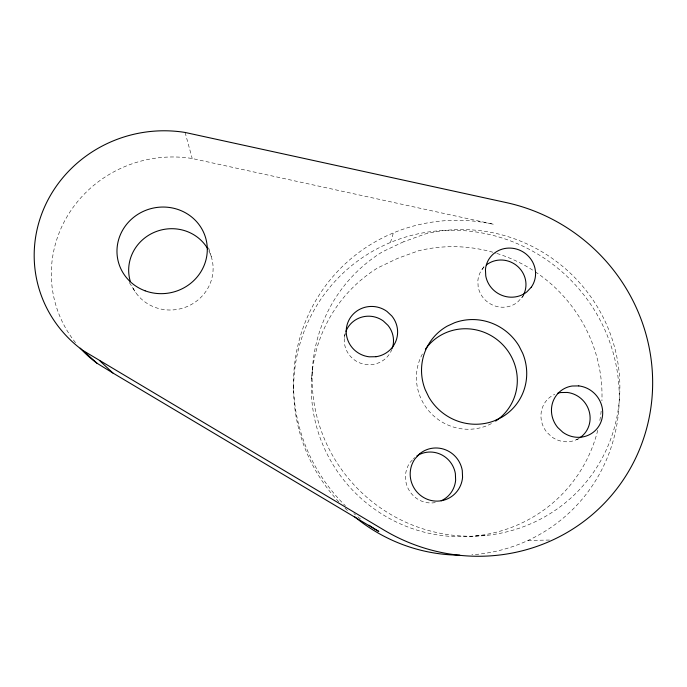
<?xml version="1.0" encoding="UTF-8"?>
<svg xmlns="http://www.w3.org/2000/svg" width="687" height="687" viewBox="0 0 687 687"><rect width="100%" height="100%" fill="white"/><g stroke="black" fill="none" stroke-linecap="round" stroke-linejoin="round"><path stroke-width="0.52" stroke-dasharray="3.44 2.58" d="M311.597 378.82L312.43 368.971M344.367 337.532L345.252 333.581M390.456 242.485L393.402 232.884M482.085 269.39L484.472 265.835M484.043 267.063A24.38 23.324 31.5 0 0 477.86 280.717L478.161 286.883A24.38 23.324 31.5 0 0 493.807 305.543A24.38 23.324 31.5 0 0 517.577 302.134L523.812 295.462M412.372 459.947L410.139 462.334A25.582 25.033 63.2 0 0 409.813 491.471A25.582 25.033 63.2 0 0 436.717 502.309M413.488 458.753L414.605 457.568M576.427 439.697L579.21 438.649M475.67 535.937L486.473 535.396M527.994 540.454L550.673 540.025M75.527 342.693A119.263 114.257 -14.4 0 1 69.069 213.348A119.263 114.257 -14.4 0 1 192.214 158.517L493.687 224.314A170.144 165.507 42.1 0 0 312.345 306.745A170.144 165.507 42.1 0 0 345.346 505.726M129.225 282.391L135.966 292.902M208.633 247.852L211.304 256.766M185.104 132.454L192.214 158.517M293.521 385.493L293.65 390.56M391.925 349.314A24.698 24.225 19.5 0 1 372.783 364.479L366.326 364.574A24.698 24.225 19.5 0 1 345.896 331.4M338.803 501.871A164.768 160.475 42.7 0 1 372.672 251.227A164.768 160.475 42.7 0 1 611.104 346.016A164.768 160.475 42.7 0 1 471.875 554.778M347.502 510.518A164.768 160.475 42.7 0 1 344.531 507.71M360.46 518.951A170.144 165.507 42.1 0 1 356.33 515.636M355.522 514.958A170.144 165.507 42.1 0 1 353.908 513.593M523.391 295.092A24.38 23.324 31.5 0 1 521.785 297.694M578.308 438.744A25.23 24.097 49.4 0 1 551.798 436.915L546.972 432.398A25.23 24.097 49.4 0 1 554.77 394.312M491.411 423.596A51.078 49.619 41.2 0 1 430.826 413.136A51.078 49.619 41.2 0 1 423.295 352.431M208.9 250.901A42.328 40.55 -14.3 0 1 188.049 306.162A42.328 40.55 -14.3 0 1 131.775 285.448M597.733 430.32A147.095 143.257 42.6 0 1 372.165 507.444A147.095 143.257 42.6 0 1 377.841 267.818L397.764 258.321L418.477 250.807A147.095 143.257 42.6 0 1 495.859 253.117M496.881 253.434A147.095 143.257 42.6 0 1 534.392 271.228M535.293 271.829A147.095 143.257 42.6 0 1 601.915 400.796M601.177 411.084A147.095 143.257 42.6 0 1 599.691 421.26M403.535 241.807L382.479 251.794A155.794 151.38 41.5 0 0 382.23 509.084A155.794 151.38 41.5 0 0 618.042 410.792A155.794 151.38 41.5 0 0 425.425 233.898L403.535 241.807"/><path stroke-width="1.03" d="M82.852 350.422L384.668 530.484A182.029 176.576 40.9 0 0 641.649 444.017A182.029 176.576 40.9 0 0 506.894 202.725L185.104 132.454A127.55 121.719 -13.6 0 0 45.574 204.743A127.55 121.719 -13.6 0 0 82.852 350.422L97.022 363.251L112.943 373.041L378.82 531.455A170.144 165.507 42.1 0 1 368.996 525.194M99.881 360.89L112.943 373.041M345.896 331.4A24.698 24.225 19.5 0 1 383.303 320.958L387.966 325.346A24.698 24.225 19.5 0 1 392.277 348.326M580.103 437.619A25.23 24.097 49.4 0 0 589.137 411.204A25.23 24.097 49.4 0 0 567.204 392.44L560.824 392.543A25.23 24.097 49.4 0 0 557.732 393.23M425.416 349.176A51.078 49.619 41.2 0 1 502.532 344.496A51.078 49.619 41.2 0 1 495.636 421.088M130.324 281.438A42.328 40.55 -14.3 0 1 154.764 232.112A42.328 40.55 -14.3 0 1 207.895 249.037M97.022 363.251A119.263 114.257 -14.4 0 1 80.19 348.146M486.31 265.01A24.38 23.324 31.5 0 1 516.384 265.345A24.38 23.324 31.5 0 1 523.846 294.173M416.872 455.919A25.582 25.033 63.2 0 1 455.361 473.541L455.636 480.179A25.582 25.033 63.2 0 1 441.166 500.789M459.732 555.156A164.768 160.475 42.7 0 1 354.423 516.581M419.723 453.746L415.068 458.718A26.699 26.106 62 0 0 427.348 499.312A26.699 26.106 62 0 0 462.566 477.345L462.265 470.415A26.699 26.106 62 0 0 419.723 453.746M531.24 287.269L526.869 291.889A25.41 24.243 31.1 0 1 502.103 295.427A25.41 24.243 31.1 0 1 485.769 276.011L485.451 269.587A25.41 24.243 31.1 0 1 518.84 249.845A25.41 24.243 31.1 0 1 531.24 287.269M501.587 417.353L494.176 420.882A53.277 51.662 40.5 0 1 428.877 397.215L425.219 389.684A53.277 51.662 40.5 0 1 447.28 326.093L454.631 322.718A53.277 51.662 40.5 0 1 518.977 345.922L522.704 353.298A53.277 51.662 40.5 0 1 501.587 417.353M578.755 385.905L572.116 386.017A26.321 25.084 48.9 0 0 557.758 427.537L562.799 432.243A26.321 25.084 48.9 0 0 601.331 421.002A26.321 25.084 48.9 0 0 578.755 385.905M376.021 356.716L369.28 356.819A25.754 25.213 19.3 0 1 347.905 322.401A25.754 25.213 19.3 0 1 386.953 311.417L391.822 315.986A25.754 25.213 19.3 0 1 395.944 340.992A25.754 25.213 19.3 0 1 376.021 356.716M145.094 290.807A45.273 43.195 -13.5 0 0 206.873 243.533A45.273 43.195 -13.5 0 0 134.429 216.723A45.273 43.195 -13.5 0 0 145.094 290.807"/></g></svg>
